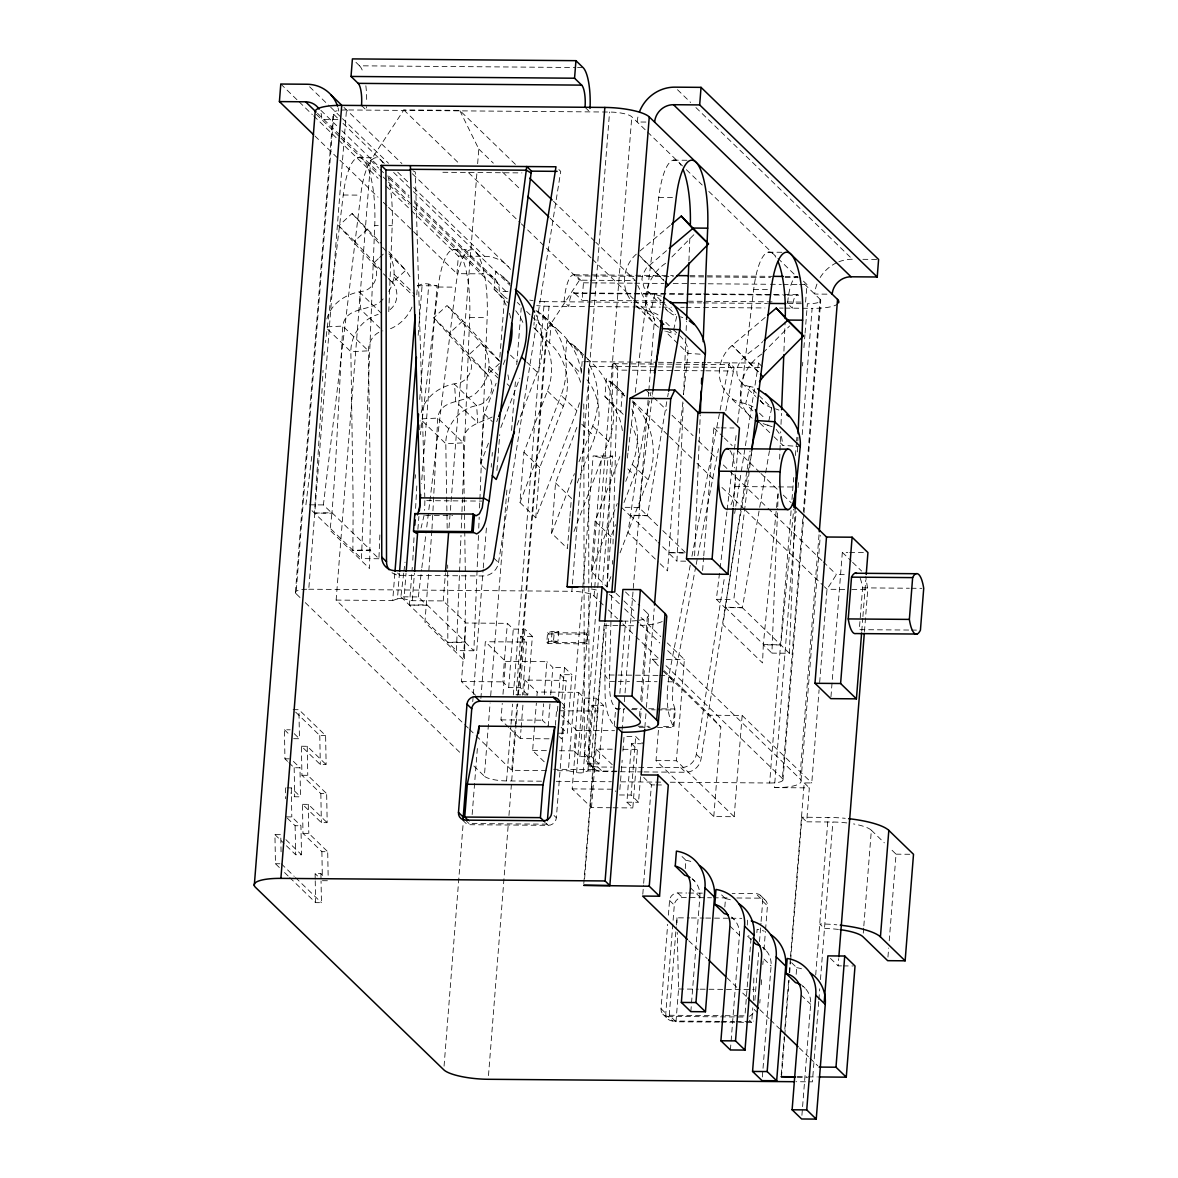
<?xml version="1.0" encoding="UTF-8"?>
<svg xmlns="http://www.w3.org/2000/svg" width="1178" height="1178" viewBox="0 0 1178 1178"><rect width="100%" height="100%" fill="white"/><g stroke="black" fill="none" stroke-linecap="round" stroke-linejoin="round"><path stroke-width="0.75" stroke-dasharray="5 3.75" d="M379.876 534.959L378.918 558.755L370.378 550.45L352.885 550.303L353.15 502.402L350.853 351.692C350.676 335.082 362.132 319.091 378.153 314.423M478.474 535.46L473.865 650.757L465.325 642.466L447.831 642.319L447.684 564.998M424.89 500.635L424.625 510.398M606.14 623.692L604.77 674.95C605.713 692.119 602.385 713.927 615.667 727.091M607.112 587.071L613.061 363.707A10.072 8.982 42.5 0 0 612.943 361.926L617.684 366.52M611.647 595.288L609.35 681.34C609.88 690.779 609.07 702.883 617.051 709.524L624.325 709.583M612.472 564.159L612.56 560.492M613.002 544.015L617.64 370.098A36.547 9.1 85.9 0 0 617.728 366.579M378.918 558.755L361.455 558.608L374.737 225.528A60.785 16.551 -89.5 0 0 362.986 159.516A60.785 16.551 -89.5 0 0 343.24 195.003L325.452 342.607M388.769 311.684L392.2 225.675A60.785 16.551 -89.5 0 0 387.709 174.992M473.865 650.757L456.416 650.624L461.01 535.327M461.29 528.009L461.879 513.372M461.953 511.532L469.683 317.545A60.785 16.551 -89.5 0 0 457.933 251.532A60.785 16.551 -89.5 0 0 438.187 287.02L420.413 434.623M478.754 528.142L479.196 517.171M479.564 508.012L487.147 317.677A60.785 16.551 -89.5 0 0 475.397 251.68A60.785 16.551 -89.5 0 0 455.65 287.152L426.451 529.511M685.684 561.17L676.952 561.111L683.225 403.715M685.846 337.836L683.593 394.571L687.952 353.371C689.115 342.386 679.117 335.377 672.226 328.618M686.141 330.517L686.509 321.358M688.909 260.971L689.94 235.35M694.622 555.751L700.247 414.833M702.147 367.256L702.368 361.764M795.121 508.675L789.363 653.26L771.899 653.127L777.657 508.543M777.73 506.717L778.246 493.906M779.63 459.125L780.72 431.678M781.014 424.36L781.456 413.375M783.93 351.162L785.108 321.874M797.388 451.954L797.742 442.795M797.815 440.97L797.962 437.303M322.139 388.49L314.497 513.093L331.946 513.21L335.347 467.769L342.798 326.07C345.493 304.793 373.235 312.788 383.675 298.225M322.507 381.245L323.067 370.378M416.806 485.94L415.451 511.296M419.677 429.793L420.148 420.737M412.801 560.198L414.067 536.653M431.87 530.718L424.934 622.234L464.5 660.578L465.604 594.006L464.736 531.028M431.973 528.907L432.856 512.548M432.944 510.737L437.745 418.087C440.439 396.809 468.181 404.805 478.621 390.242C490.784 378.035 493.081 356.581 481.228 343.372L447.036 305.5L433.71 317.824L467.902 355.682L487.442 374.604C497.042 384.779 490.298 403.391 476.619 405.6C458.934 408.781 445.549 425.876 445.799 443.708L447.184 528.245M403.73 573.112L400.873 596.804L418.337 596.937L426.892 605.227L409.443 605.109L412.256 567.384M295.428 592.269L333.153 113M299.992 597.511L296.046 593.683L333.757 114.413A18.156 4.388 4.5 0 1 337.114 110.761M296.046 593.683A18.156 4.388 4.5 0 1 308.754 589.221L346.479 109.952L609.571 112.043A18.156 4.388 4.5 0 1 631.791 116.784L646.207 130.743M468.211 728.078L336.128 600.088L370.731 160.385L403.833 109.937L459.714 110.379L516.494 165.406M336.128 600.088L392.701 600.53L394.866 573.082M416.762 294.853L417.483 285.709L422.21 284.045A4.845 1.178 4.5 0 1 428.792 284.104L437.053 285.856L421.503 483.54M392.701 600.53L397.428 598.88L399.445 573.244M418.175 335.303L422.21 284.045M532.368 636.4L520.72 636.297L516.111 694.829L527.759 694.917L532.368 636.4L524.932 629.185L513.284 629.096L507.35 623.339L466.017 623.015L443.237 600.927L412.271 600.692L404.01 598.925L406.027 573.303M419.721 399.416L428.792 284.104M412.271 600.692L414.435 573.23M417.895 529.305L418.897 516.494M507.968 291.629L499.236 291.57A18.156 16.904 -45.9 0 0 483.157 273.87L456.961 273.664L458.345 256.112L410.989 210.229M443.237 600.927L445.402 573.495M448.995 527.759L476.928 172.842M477.65 163.698L478.798 149.061L459.714 110.379M475.573 695.256L461.423 681.532L466.017 623.015M485.675 469.256L480.403 464.147L484.349 413.905L496.115 383.262M506.245 305.352A61.639 57.413 -45.9 0 0 494.156 289.287L495.57 271.308A76.835 71.549 -45.9 0 1 509.912 283.692M444.062 1066.149L463.234 822.509M472.746 701.617L473.188 696.11M473.335 694.284L483.127 569.725M483.274 567.884L486.588 525.756M491.211 467.136L491.491 463.469M492.065 456.151L492.36 452.485M498.854 370.054L499.133 366.387M499.855 357.228L504.611 296.782L414.406 209.36M496.925 470.508L499.752 434.623M480.874 698.421L485.336 641.73L526.654 642.054L522.487 695.094M472.157 814.543L477.561 745.968M541.527 781.205L506.569 780.926A18.156 4.388 4.5 0 1 484.364 776.184L490.122 703.016M490.696 695.697L506.967 488.988M511.561 430.456L515.596 379.228M516.744 364.606L521.206 307.9M527.759 694.917L520.323 687.702L508.675 687.613L502.741 681.856L507.35 623.339M508.705 727.356L500.974 719.876L502.27 703.413M502.991 694.269L505.583 661.359L485.336 641.73M579.473 402.743A76.835 71.549 -45.9 0 1 576.896 410.695L535.784 517.819L519.969 502.491L523.915 452.249L547.431 390.963A61.639 57.413 -45.9 0 0 533.722 327.631L534.149 322.242M534.297 320.431L534.856 313.245M508.675 687.613L513.284 629.096M506.569 780.926L510.884 726.046M511.031 724.22L512.607 704.091M513.328 694.946L544.28 301.656L631.864 302.348M546.459 770.589L511.782 770.309L516.98 704.356M517.702 695.197L546.401 330.606L579.488 280.158L588.499 280.231M488.487 1075.617L508.381 822.833M508.955 815.5L516.023 725.736M516.17 723.91L517.746 703.767M518.467 694.608L549.036 306.251L587.145 306.56M520.323 687.702L524.932 629.185M535.784 517.819L539.745 467.578L563.261 406.292A61.639 57.413 -45.9 0 0 549.552 342.96L550.965 324.995L535.136 309.652A76.835 71.549 -45.9 0 1 561.067 395.366L576.896 410.695M549.036 738.812L520.293 738.591L521 729.447M521.147 727.606L523.017 703.84M523.739 694.696L524.887 680.074L566.22 680.398L561.611 738.915L559.241 736.618M544.207 761.768L532.633 750.548L536.373 703.001M536.947 695.683L537.242 692.031L524.887 680.074M569.843 517.996L567.443 548.492L551.613 533.163L555.56 482.921L577.117 426.745M580.607 382.246A61.639 57.413 -45.9 0 0 565.366 358.303L566.795 340.324A76.835 71.549 -45.9 0 1 583.139 355.152M554.205 632.719L586.57 632.969L587.866 634.235L587.1 643.88L548.109 643.571L546.813 642.319L547.564 632.66L552.084 631.452L558.725 631.511L557.96 641.171L553.439 642.378L554.205 632.719L558.725 631.511M548.109 643.571L548.86 633.926L547.564 632.66M549.964 704.002L548.241 725.957L542.307 720.2L543.603 703.752M544.324 694.608L546.916 661.683L505.583 661.359M546.813 642.319L551.319 641.112L552.084 631.452M550.686 694.873L552.85 667.44L546.916 661.683M631.541 300.758L582.079 300.361L583.463 282.808L576.336 275.902A36.297 9.88 -89.5 0 0 564.071 301.818L568.827 306.413A18.156 4.948 -89.5 0 1 574.952 293.455L785.652 295.133M569.975 516.2L571.389 498.25L555.56 482.921M581.623 368.243L581.196 373.632L565.366 358.303M581.77 366.446L582.609 355.668L566.795 340.324M555.383 725.368L556.546 710.746L597.864 711.07L591.93 705.313L587.336 763.83L593.27 769.587L553.734 769.278M557.4 711.217L557.989 703.899M558.563 696.581L560.286 674.641L571.919 674.729L567.325 733.261L555.677 733.158M562.039 698.613L564.483 667.528L552.85 667.44M603.21 604.903L594.065 596.039A18.156 4.388 4.5 0 0 571.86 591.297L572.287 585.819M572.434 583.994L609.571 112.043M462.645 820.153L465.015 822.45A7.863 7.318 -45.9 0 0 470.199 824.718L548.197 825.336A7.863 7.318 -45.9 0 0 556.355 817.782L564.88 709.524A7.863 7.318 -45.9 0 0 563.084 704.135L560.713 701.838M617.066 771.148L587.925 770.913L583.198 772.577A4.845 1.178 4.5 0 1 576.616 772.532L568.356 770.765L582.624 589.56M582.771 587.719L593.138 455.93L612.707 456.092L602.621 584.214M578.56 692.355L584.494 698.112L596.142 698.201L603.578 705.401L598.969 763.933L591.533 756.718L579.885 756.629L573.951 750.872L578.56 692.355L537.242 692.031M611.264 807.755L591.503 807.593L572.184 788.892L576.793 730.375L561.611 715.65M610.911 576.631L606.994 586.835L591.179 571.492L595.126 521.265L618.641 459.98A61.639 57.413 -45.9 0 0 619.834 456.608M622.352 430.647A61.639 57.413 -45.9 0 0 604.932 396.633L606.346 378.668A76.835 71.549 -45.9 0 1 624.605 396.029M587.1 643.88L585.805 642.628L586.57 632.969M576.616 772.532L591.017 589.486M591.165 587.66L601.398 457.697L593.138 455.93M579.885 756.629L584.494 698.112M594.065 596.039L631.791 116.784M583.198 772.577L597.614 589.545M597.747 587.704L607.981 457.756L612.707 456.092M587.925 770.913L599.602 622.661M591.533 756.718L596.142 698.201M583.802 883.515L604.108 625.518L601.737 623.221M606.994 586.835L610.955 536.594L615.52 524.681M623.177 414.317A61.639 57.413 -45.9 0 0 620.762 411.976L622.175 393.997L606.346 378.668M584.627 878.435L604.741 622.985M591.503 807.593L596.097 749.075L612.28 749.208M614.268 726.046L615.652 708.479L624.841 708.552M619.878 693.327L625.562 621.13A31.453 7.613 4.5 0 0 636.518 620.615M622.058 730.434L623.766 708.758M624.355 701.646L648.695 392.465M648.842 390.64L654.453 319.297L637.754 285.444M619.878 789.481L621.174 773.018M621.321 771.192L622.19 760.222M622.912 751.078L624.06 736.441L635.708 736.544L643.144 743.745M631.496 743.657L637.431 749.399L632.822 807.931L626.887 802.174L631.496 743.657L641.48 743.73M640.552 776.67L638.535 802.262L631.099 795.062L635.708 736.544M639.492 716.283L640.066 709.068M640.773 700.041L647.591 613.399L641.097 607.097M640.567 718.05L641.274 709.023M641.848 701.808L648.666 615.166M644.852 727.43L646.295 709.171M646.442 707.345L654.202 608.702M642.805 894.249L643.512 885.134M643.659 883.323L651.405 784.887L643.689 777.421M664.171 670.694L710.113 715.223L742.14 715.473L734.174 816.722L713.794 816.56L656.028 760.576L658.62 727.695M657.501 727.415L673.875 727.548L675.259 709.995L672.52 701.013L672.785 686.848L695.845 566.176M734.174 816.722L676.408 760.738L684.374 659.503L667.293 642.952M719.92 1021.4L672.756 1021.017L668.014 1016.423A7.863 7.318 -45.9 0 1 661.035 1008.751L667.676 924.347M668.397 915.173L669.56 900.493A7.863 7.318 -45.9 0 1 677.733 892.939L686.789 893.012M672.756 1021.017A7.863 7.318 -45.9 0 1 665.791 1013.345L674.302 905.087A7.863 7.318 -45.9 0 1 682.474 897.548L711.497 897.769M702.603 570.461L703.605 557.65M703.752 555.825L713.824 427.82L719.316 427.864M719.228 1022.121L675.995 1021.768L669.266 1015.259L676.216 926.85M676.363 925.039L676.938 917.824L689.542 917.927M685.272 868.613L685.92 860.308L681.178 855.714M675.995 1021.768L678.572 989.005L677.262 932.431M690.838 1011.637L699.865 896.944A22.927 21.351 -45.9 0 0 692.369 879.068M733.246 506.658L737.708 449.967M713.794 816.56L720.848 727.017L710.113 715.223M724.823 906.957L725.486 898.652L720.73 894.058M730.404 1049.966L730.978 1042.692M731.126 1040.866L739.431 935.273A22.927 21.351 -45.9 0 0 731.936 917.412M747.25 925.113L747.632 920.121L750.018 922.433M751.034 938.277L744.938 1015.863L739.534 1015.819M805.59 302.128L806.974 284.575L799.847 277.669M756.865 932.652L757.13 929.324A38.108 35.487 -45.9 0 1 764.227 931.209M670.311 782.221L769.661 783.002L791.115 510.442M791.984 499.472L793.707 477.517M795.43 455.562L796.446 442.766M796.593 440.94L796.873 437.274M802.498 365.931L802.778 362.279M803.926 347.643L804.942 334.832M805.089 333.006L807.386 303.733A18.156 4.388 4.5 0 0 820.094 299.271L803.396 511.473M746.248 1022.327L751.667 1022.371L752.801 1007.808M753.375 1000.534L753.905 975.001M754.892 1000.313L758.647 952.604M759.515 941.59L760.959 923.243M761.106 921.417L762.696 901.229A7.863 7.318 -45.9 0 0 755.731 893.557L732.142 893.38M846.805 822.921A31.453 7.613 4.5 0 0 832.861 822.023L806.665 821.817L809.345 787.876L774.417 787.611L796.151 511.385M798.021 487.604L798.463 482.126M802.203 434.564L812.128 308.341A36.297 8.776 4.5 0 0 836.954 304.484M759.781 1003.082L760.075 999.415M761.224 984.734L761.665 979.227M762.814 964.546L763.108 960.88M763.977 949.866L765.42 931.518M765.567 929.678L767.438 905.823A7.863 7.318 -45.9 0 0 760.473 898.166L755.731 893.557M769.661 783.002A18.156 4.388 4.5 0 0 782.383 778.54L802.822 518.791M782.987 779.954L803.867 514.712M804.014 512.886L820.713 300.684M762.343 1077.001L771.089 965.945A22.927 21.351 -45.9 0 0 762.431 947.23M774.417 787.611A36.297 8.776 4.5 0 0 799.847 778.673L819.137 533.56M801.025 780.469L820.315 535.342M781.22 1074.837L784.239 1036.522M784.813 1029.219L788.686 979.949M789.26 972.66L790.409 958.053M790.556 956.241L804.191 782.899L811.76 782.958L819.093 689.763M781.47 1077.045L784.636 1036.787M784.784 1034.961L789.098 980.067M789.687 972.748L790.541 961.763M790.688 959.937L801.923 817.223L828.119 817.429A49.609 12.001 4.5 0 1 845.215 818.312M796.166 974.309L796.696 967.668L790.762 961.911M819.667 682.46L827 589.265L836.409 574.584L847.321 574.673M830.961 696.816L842.329 552.349L847.821 552.394M801.909 1115.345L810.641 1004.289A22.927 21.351 -45.9 0 0 801.997 985.559M815.706 975.031L828.119 817.429M818.739 1001.536L812.408 1081.846L795.93 1081.713M818.872 999.71L819.741 988.769M820.462 979.64L832.861 822.023M860.176 578.236A30.245 8.231 -89.5 0 1 862.605 587.866L859.307 629.656L909.652 630.053M861.751 631.187L862.752 618.376M862.9 616.55L865.786 579.974M841.519 965.886L838.147 965.857L838.721 958.553M864.446 631.599L867.759 589.589L865.756 576.454M863.268 933.138L863.68 927.719M863.827 925.923L871.352 830.24A31.453 7.613 4.5 0 0 853.535 823.923M887.947 957.066L888.654 948.04M889.228 940.81L896.046 854.168L889.552 847.865M751.917 450.688L732.024 562.171L722.968 624.59L762.519 662.934L763.329 644.837L780.793 644.955L793.707 509.249M388.74 291.422C395.41 280.982 395.97 266.964 389.8 256.156M682.887 401.904L672.373 504.375L667.573 570.918L659.665 563.261M777.833 493.921L763.329 644.837L771.899 653.127M305.927 504.788L312.067 453.766M323.921 355.358L324.362 351.721M378.815 332.329C372.13 335.892 368.375 343.416 368.361 350.838L370.658 501.99L369.553 568.562L329.987 530.218L331.946 513.21L323.39 504.92L360.704 195.136A60.785 16.551 -89.5 0 1 382.909 162.844M403.951 571.286L405.041 562.186M415.142 478.356L415.584 474.719M418.337 596.937L421.621 569.607M421.842 567.781L426.23 531.337M627.329 458.08L627.992 452.617M628.213 450.791L634.353 399.769M635.236 392.48L658.723 197.506A60.785 16.551 -89.5 0 1 680.928 165.214M657.677 525.653L638.874 507.423L652.921 390.801M769.47 450.688L742.39 607.745L724.912 607.598L716.357 599.308L719.876 570.152M720.097 568.326L726.9 511.826M727.12 510.015L736.338 433.475M737.649 422.534L753.67 289.508A60.785 16.551 -89.5 0 1 775.875 257.216M789.363 653.26L733.82 599.44L751.814 450.011M424.154 515.081L421.061 527.95M638.874 507.423L621.41 507.291L629.965 515.581L647.444 515.728L667.013 400.284M391.994 572.714A15.123 14.092 -45.9 0 0 399.96 575.306L482.951 575.968A15.123 14.092 -45.9 0 0 498.515 562.628L560.728 171.384L558.357 169.072M621.233 767.187L680.766 767.658A15.123 14.092 -45.9 0 0 696.331 754.318L724.558 576.808M734.645 513.417L735.499 507.983M735.794 506.172L758.544 363.074L707.522 362.677M644.013 771.929L685.508 772.267A15.123 14.092 -45.9 0 0 701.072 758.926L746.881 470.92M747.161 469.109L750.047 450.997M649.314 401.138L637.077 470.155L628.021 532.589L658.34 561.98M650.256 395.837L650.904 392.303M667.661 396.662L668.324 393.04M690.22 565.219L668.971 675.465C666.704 692.576 665.29 711.939 673.875 727.548M691.957 556.193L728.887 364.62A10.072 6.067 -64.7 0 1 729.329 362.839L734.1 367.448A36.547 10.735 -84.9 0 1 733.438 370.952M696.198 564.38L718.492 448.715M725.81 410.769L733.467 371.011L728.887 364.62L655.336 364.046M673.654 329.796L676.82 315.925L672.299 314.438L665.835 309.358M772.12 426.716L767.806 425.287L771.767 407.941L749.65 386.517C742.243 385.574 736.603 378.698 736.854 371.291C737.826 356.684 754.273 351.044 762.814 341.576M326.836 318.958C331.401 302.304 347.966 292.748 364.282 291.04C375.031 287.461 380.936 272.589 372.955 263.666L338.763 225.808L352.089 213.483L381.363 243.537M421.223 412.536C425.42 395.145 442.295 384.72 459.229 383.056C469.978 379.478 475.883 364.606 467.902 355.682L481.228 343.372L500.768 362.294L462.866 320.843L447.036 305.5M503.3 364.532L505.259 359.437M480.403 464.147L488.885 442.044M496.718 421.636L498.014 418.234M500.827 427.54L519.778 378.167M517.098 425.067L537.33 372.366A76.835 71.549 -45.9 0 0 536.034 314.997M519.969 502.491L561.067 395.366M551.613 533.163L574.452 473.644M579.016 461.747L592.711 426.038A76.835 71.549 -45.9 0 0 587.675 361.646M577.264 482.936L594.905 436.964A61.639 57.413 -45.9 0 0 586.953 379.758M573.966 531.484L608.54 441.367A76.835 71.549 -45.9 0 0 587.778 359.334M591.179 571.492L617.272 503.492M625.754 481.375L632.277 464.382A76.835 71.549 -45.9 0 0 630.996 407.014M624.016 502.55L634.471 475.308A61.639 57.413 -45.9 0 0 631.261 425.052M620.055 552.821L648.106 479.711A76.835 71.549 -45.9 0 0 629.788 399.681M411.991 307.119C407.765 317.191 399.416 325.378 389.182 329.251M390.08 309.608C399.99 301.715 398.665 285.93 388.828 278.582M665.57 263.327C644.16 277.522 635.781 313.274 660.534 328.485M671.887 256.951L694.593 233.98M761.783 354.077C739.843 368.272 729.992 404.731 755.481 420.502M763.05 352.796L789.555 325.997M636.297 254.183C623.604 265.227 620.291 285.856 630.407 299.683M338.763 225.808L354.593 241.137L367.919 228.827M378.285 258.748L372.955 263.666L378.167 268.717M379.625 257.511L384.956 252.578M433.71 317.824L449.54 333.153L462.866 320.843M499.428 363.531L487.442 374.604L449.54 333.153M639.963 251.002L670.282 225.396M666.483 250.723L646.398 267.995L642.658 274.739L641.907 279.274L644.116 287.697L660.784 304.469M765.229 317.412L732.156 345.36C723.778 352.458 718.889 363.398 719.316 374.383C720.008 393.776 739.342 404.054 750.784 416.953M492.139 417.041C480.506 422.873 462.1 425.523 463.322 442.854L464.721 529.231M327.042 326.836L342.798 326.07L368.361 350.838L350.853 351.692L325.29 326.91M421.989 418.838L437.745 418.087L463.322 442.854L445.799 443.708L421.518 420.163M314.497 513.093L331.99 512.739L370.393 549.949L352.885 550.303M409.443 605.109L426.951 604.756L465.339 641.966L447.831 642.319M684.285 552.924L668.382 552.821L676.952 561.111M355.977 62.346L359.54 65.806L575.718 67.514M577.559 67.529L583.051 67.573M645.897 122.056L637.165 121.997A36.297 33.809 -45.9 0 1 638.373 115.15M357.773 157.661L375.237 157.793M673.256 160.149L688.968 160.282M442.869 172.282L521.942 172.901M343.24 195.003L360.704 195.136M658.723 197.506L676.187 197.639M374.737 225.528L378.226 225.558M388.711 225.646L392.2 225.675M452.72 249.677L470.184 249.81M768.203 252.166L783.915 252.298M458.345 256.112L484.541 256.318A36.297 33.809 -45.9 0 1 510.516 269.364M838.839 261.796A36.297 33.809 -45.9 0 1 852.416 259.234L855.905 259.248M862.885 259.307L876.859 259.425M574.437 274.783L673.36 275.564M689.852 275.696L772.297 276.344M785.122 276.447L797.948 276.55M576.336 275.902L673.433 276.668M689.925 276.801L770.545 277.448M785.196 277.552L798.021 277.655M590.296 280.246L635.369 280.6L595.744 242.212M583.463 282.808L632.925 283.191M634.751 283.206L664.068 283.442M673.227 283.515L768.498 284.266M770.338 284.281L781.323 284.369M783.164 284.384L797.815 284.502M799.641 284.516L806.974 284.575M417.483 285.709L437.053 285.856M438.187 287.02L455.65 287.152M753.67 289.508L771.134 289.655M826.941 294.161L814.72 294.058A36.297 33.809 -45.9 0 1 818.43 280.644M573.421 292.895L701.661 293.911M703.502 293.926L782.28 294.544M784.106 294.559L796.932 294.662M787.478 295.148L798.478 295.222A18.156 4.948 -89.5 0 0 792.338 308.18L787.596 303.585A36.297 9.88 -89.5 0 1 796.004 276.83M633.381 300.773L660.858 300.979M688.335 301.2L772.621 301.863M787.272 301.98L801.923 302.098M633.69 302.363L668.515 302.643M688.659 302.805L701.484 302.908M703.325 302.923L767.438 303.423M787.596 303.585L803.794 303.718M588.971 306.574L631.114 306.913M632.954 306.928L660.431 307.134M662.257 307.149L671.416 307.222M680.589 307.296L684.241 307.325M686.082 307.34L764.861 307.959M779.512 308.076L783.179 308.106M785.019 308.121L812.128 308.341M469.683 317.545L487.147 317.677M583.728 361.69L656.588 362.264M658.399 362.279L674.773 362.412M676.599 362.426L705.696 362.662M653.51 364.031L613.061 363.707L617.64 370.098L630.51 370.201M630.407 366.623L588.485 366.299L589.074 758.043A15.123 14.092 -45.9 0 0 602.518 771.605L642.216 771.914M632.233 366.638L655.881 366.829M657.692 366.844L674.066 366.976M675.892 366.991L763.3 367.683M632.35 370.201L656.249 370.393M658.09 370.407L672.8 370.525M674.626 370.54L704.046 370.776M705.887 370.79L733.467 371.011M721.142 427.879L733.953 427.982M734.836 486.543L795.96 487.029M426.731 500.65L481.758 501.077M309.416 504.817L323.39 504.92M425.567 515.375L452.661 515.581M849.647 552.408L864.284 552.526M862.605 587.866L909.342 588.234M911.139 588.249L921.918 588.337M844.729 589.398L827 589.265L824.379 586.718M851.812 589.456L867.759 589.589M308.754 589.221L571.86 591.297M716.357 599.308L733.82 599.44M622.058 621.101L625.562 621.13M604.108 625.518L618.082 625.636M619.819 625.651L630.304 625.724A49.609 12.001 4.5 0 0 635.222 625.695M911.448 630.068L916.837 630.112M548.86 633.926L587.866 634.235M551.319 641.112L557.96 641.171M553.439 642.378L585.805 642.628M658.311 665.806L652.362 659.253L659.341 659.297L635.84 636.532M666.336 659.356L684.374 659.503M657.957 675.377L604.77 674.95L609.35 681.34L629.523 681.488M659.798 675.392L668.971 675.465L673.551 681.841L664.377 681.767M636.856 681.547L657.044 681.709M461.423 681.532L502.741 681.856M591.93 705.313L603.578 705.401M632.203 708.611L641.392 708.685M648.754 708.744L659.783 708.832M661.624 708.847L674.493 708.95L673.109 726.502L660.24 726.399M631.599 709.642L640.699 709.716M651.611 709.804L655.248 709.833M657.059 709.848L675.259 709.995M293.116 709.657L298.932 709.701L325.614 735.558L326.129 764.596L320.313 764.551L301.421 746.234L301.936 775.271L320.843 793.589L326.659 793.633L327.175 822.671L321.358 822.627L302.466 804.309L302.982 833.347L321.888 851.665L327.705 851.709L328.132 875.298M500.974 719.876L542.307 720.2M638.181 726.237L649.211 726.311M639.315 727.268L650.227 727.356M576.793 730.375L614.533 730.669M287.579 761.356L284.943 758.809L284.428 729.771L290.244 729.815M295.649 712.116L319.783 735.514L325.614 735.558M293.631 738.694L299.448 738.739L298.932 709.701M301.421 746.234L307.237 746.292L326.129 764.596M623.059 749.296L637.431 749.399M532.633 750.548L547.004 750.666M559.579 750.754L573.951 750.872M656.028 760.576L676.408 760.738M284.943 758.809L289.317 758.838M587.336 763.83L598.969 763.933M584.067 586.07L584.332 753.434A15.123 14.092 -45.9 0 0 597.776 767.011L612.207 767.114M288.89 762.637L294.161 767.732L299.978 767.776L300.493 796.814L294.677 796.77L290.73 792.941M557.415 770.677L568.356 770.765M301.936 775.271L307.767 775.33L326.659 793.633M556.237 781.308L611.441 781.75M620.644 781.824L661.108 782.148M651.405 784.887L654.777 784.916M656.47 784.931L664.907 785.004M572.184 788.892L613.517 789.216L615.888 791.513M286.917 787.861L291.29 787.891L300.493 796.814M619.451 794.959L631.099 795.062M626.887 802.174L638.535 802.262M302.466 804.309L308.283 804.353L327.175 822.671M613.061 807.769L632.822 807.931M285.989 816.884L291.805 816.928L300.935 825.763L301.509 854.786L295.693 854.742L285.312 844.685M547.122 824.158L471.45 823.555L469.212 821.39M287.299 818.15L295.104 825.719L300.935 825.763M302.982 833.347L308.813 833.391L327.705 851.709M279.348 867.509L275.461 863.739L274.93 834.628L280.762 834.672L281.086 852.872M896.046 854.168L910.02 854.271M275.461 863.739L279.819 863.769M315.203 879.068L315.1 873.62L320.917 873.664L323.361 876.034M322.404 880.702L328.22 880.746M688.615 893.027L703.119 893.145M713.308 897.783L729.638 897.916M736.898 897.975L760.473 898.166M289.714 877.551L315.616 902.657L321.447 902.701L321.049 880.923M691.339 917.942L703.958 918.045M705.755 918.06L729.182 918.236M730.978 918.251L741.787 918.339M843.198 965.901L853.328 965.975M678.572 989.005L698.392 989.167M700.188 989.181L754.244 989.608M669.266 1015.259L723.321 1015.686M725.118 1015.701L737.722 1015.804M668.014 1016.423L744.187 1017.026M721.731 1021.4L734.424 1021.503M736.235 1021.517L750.754 1021.635A7.863 7.318 -45.9 0 0 753.699 1021.076M721.024 1022.136L744.452 1022.313M797.373 1076.795L806.429 1076.854M808.241 1076.869L817.296 1076.942M797.182 1077.163L807.666 1077.252M647.444 515.728L630.024 515.095L656.897 541.144M742.39 607.745L724.971 607.112L763.359 644.322L780.793 644.955M700.115 354.166L687.952 353.371L664.952 331.077M773.961 436.714L782.914 445.387L798.522 446.403M753.051 387.15L749.65 386.517L745.689 403.848L753.493 411.416M666.439 331.445L675.73 334.213M767.806 425.287L758.426 421.989M661.388 296.164L650.492 293.307L646.884 290.981M771.767 407.941L763.315 403.833L756.998 397.708M680.472 316.808L682.813 317.648M775.418 408.825L778.938 410.077M412.86 170.677L415.289 172.062L424.787 496.954M658.06 314.894C651.198 310.359 641.774 311.434 635.722 305.19M753.007 406.911C745.674 402.302 735.808 403.185 729.535 396.368M677.483 89.705L690.632 102.457M695.904 107.551L852.416 259.234M647.488 131.995L685.066 168.41M686.376 169.691L702.206 185.02M708.803 191.41L797.948 277.802M804.397 284.06L820.094 299.271M585.039 107.286L589.78 111.881M758.544 363.074L762.107 366.535M638.505 254.595L663.553 279.775M664.201 280.997L640.611 257.084M757.852 371.747L732.156 345.36L758.514 371.792M661.211 300.802L654.703 294.5L650.742 311.831L658.546 319.4M662.507 302.054L675.524 314.659M741.831 382.997L755.731 396.471M553.483 201.247L594.419 240.93M665.791 322.374L670.945 327.381M759.442 413.154L764.596 418.146M667.661 328.22L672.859 333.271M478.798 149.061L493.332 163.138M502.564 172.106L521.059 190.026M550.111 218.18L591.061 257.864M592.387 259.145L633.322 298.814M634.647 300.096L654.453 319.297M759.898 423.093L772.68 435.477M635.84 305.558L655.837 324.937M403.833 109.937L459.302 163.683M468.549 172.651L520.058 222.568M521.368 223.849L579.488 280.158M574.952 293.455L582.079 300.361M713.824 427.82L722.997 436.699M724.308 437.98L732.171 445.593M737.413 450.673L759.677 472.26M760.988 473.527L778.025 490.033M783.267 495.113L791.13 502.726M842.329 552.349L851.341 561.081M852.636 562.333L861.648 571.065M361.513 105.519L366.27 110.114A36.297 9.88 -89.5 0 0 366.491 106.624M645.721 389.785L652.288 396.161M653.613 397.428L666.763 410.18M672.02 415.274L693.062 435.669M698.318 440.763L716.725 458.61M723.307 464.971L728.564 470.081M729.889 471.347L766.701 507.041M768.027 508.307L821.935 560.566M823.26 561.832L836.409 574.584M344.02 107.478L401.889 163.551M412.403 173.755L508.425 266.802M309.608 86.789L329.339 105.917M330.65 107.183L341.178 117.388M342.489 118.654L388.519 163.271M397.737 172.194L408.251 182.384M413.507 187.493L484.541 256.318M632.615 400.873L668.073 435.242M669.399 436.508L691.722 458.154M696.978 463.249L715.37 481.066M721.937 487.427L744.26 509.073M745.571 510.339L823.069 585.437M503.183 276.992L509.779 283.383M542.749 315.336L558.578 330.679M574.393 346.008L583.625 354.961M584.951 356.242L590.222 361.351M613.959 384.352L625.827 395.852M333.757 114.413L339.146 119.641L321.682 119.493A18.156 16.904 -45.9 0 0 320.033 110.688M343.019 123.381L384.396 163.492M393.629 172.444L412.094 190.335M413.419 191.616L510.089 285.37M320.858 110.334L336.643 125.634M341.9 130.729L378.727 166.422M389.255 176.612L408.972 195.725M414.244 200.834L493.155 277.301M370.731 160.385L378.668 168.056M379.979 169.337L383.94 173.181M389.226 178.305L409.046 197.492M414.317 202.616L508.086 293.499M517.333 302.452L519.984 305.014M526.581 311.419L530.542 315.248M531.867 316.529L546.401 330.606M317.442 113.279L339.794 134.94M341.105 136.221L377.932 171.9M383.203 177.009L387.135 180.823M388.46 182.104L412.138 205.046M413.449 206.312L483.157 273.87M316.293 114.281L339.75 137.001M341.046 138.253L381.451 177.422M389.358 185.079L409.134 204.25M494.156 289.287L508.675 303.35M533.722 327.631L549.552 342.96M604.932 396.633L620.762 411.976M280.791 84.036L297.887 100.616M299.197 101.882L312.347 114.634M313.672 115.9L337.335 138.842M338.66 140.123L378.109 178.364M386.001 186.006L409.679 208.948M314.909 136.015L338.587 158.956M339.912 160.223L378.05 197.182M383.306 202.292L387.253 206.106M388.563 207.387L412.241 230.328M413.552 231.61L456.961 273.664M526.787 362.132L537.33 372.366M592.711 426.038L608.54 441.367M632.277 464.382L648.106 479.711M510.516 355.182L517.098 361.572M547.431 390.963L563.261 406.292M581.726 424.183L594.905 436.964M627.874 468.918L634.471 475.308M388.887 253.874L405.821 270.277L411.137 278.347M662.802 530.615L685.832 552.938L668.412 552.305L658.178 542.381M394.115 274.371L414.7 294.323M489.076 366.387L498.073 375.119M507.085 383.851L509.662 386.34M393.864 277.139L414.509 297.136M488.826 369.156L497.852 377.902M383.38 273.767L387.282 277.552M388.578 278.803L392.495 282.587L405.821 270.277L388.696 251.562M381.672 313.584L359.555 292.159L360.777 309.534L382.894 330.974M484.349 413.905L492.271 421.577M523.915 452.249L539.745 467.578M595.126 521.265L610.955 536.594M625.503 591.989L639.801 605.831M871.352 830.24L884.354 842.83M616.065 593.3L622.632 599.661M623.942 600.942L635.767 612.398M641.023 617.493L660.725 636.591M742.14 715.473L811.76 782.958M619.363 603.769L611.529 596.186A36.297 8.776 4.5 0 0 609.011 594.375M624.59 608.835L638.947 622.75M640.258 624.016L659.827 642.997M667.661 650.58L799.847 778.673M804.191 782.899L809.345 787.876M608.422 609.954L617.566 618.818M622.794 623.884L634.544 635.266M665.909 665.658L782.383 778.54M652.362 659.253L657.604 664.333M663.081 671.048L720.848 727.017M801.923 817.223L806.665 821.817M493.773 558.019L498.515 562.628M696.331 754.318L701.072 758.926M680.766 767.658L685.508 772.267M564.483 667.528L571.919 674.729M520.72 636.297L526.654 642.054M560.286 674.641L566.22 680.398M830.431 958.377L838.147 965.857M760.9 895.84L765.641 900.434M562.51 707.227L564.88 709.524M762.696 901.229L767.438 905.823M596.097 749.075L612.56 765.023M561.126 727.253L567.325 733.261M584.332 753.434L589.074 758.043M397.59 573.009L399.96 575.306M597.776 767.011L602.518 771.605M589.795 764.419L594.551 769.013M312.052 510.722L361.455 558.608M400.873 596.804L456.416 650.624M692.075 878.7L694.46 880.997M731.641 917.029L734.012 919.341M763.285 947.701L765.671 950.013M802.851 986.045L805.222 988.342M751.211 939.676L746.469 935.067A22.927 21.351 -45.9 0 1 749.193 935.98M690.382 887.741L699.865 896.944M729.933 926.07L739.431 935.273M763.962 959.054L771.089 965.945M801.158 995.086L810.641 1004.289M509.986 728.608L520.293 738.591M677.733 892.939L682.474 897.548M669.56 900.493L674.302 905.087M688.747 940.736L697.965 949.674M699.276 950.955L707.183 958.612M726.929 977.74L737.457 987.959M742.729 993.054L746.675 996.882M759.854 1009.649L769.072 1018.587M770.383 1019.853L779.6 1028.792M799.347 1047.934L808.564 1056.857M809.89 1058.139L817.782 1065.795M469.521 729.359L474.808 734.483M476.133 735.764L511.782 770.309M553.984 815.485L556.369 817.782M757.734 1012.933L754.17 1009.487A7.863 7.318 -45.9 0 1 748.943 1016.481M545.826 823.039L548.197 825.336M749.414 1020.207L751.667 1022.371M305.264 602.621L460.657 753.213M473.821 765.98L484.364 776.184M661.035 1008.751L665.791 1013.345M465.457 820.124L470.199 824.718M662.831 1014.155L667.587 1018.749M294.191 733.644L299.448 738.739M284.428 729.771L289.685 734.866M293.396 761.4L299.978 767.776M285.945 839.693L301.509 854.786M274.93 834.628L284.016 843.419M315.1 873.62L317.53 875.976M281.277 863.783L294.235 876.344M295.531 877.595L321.447 902.701M284.531 872.53L288.419 876.285M776.199 429.381L781.529 436.67L782.914 445.387M354.593 241.137L381.481 270.557M352.089 213.483L381.392 245.937M382.614 247.292L386.281 251.356M760.237 400.24L763.315 403.833M665.29 308.224L668.368 311.817M507.924 374.869L509.426 383.012M676.938 917.824L677.1 925.128M295.104 825.719L295.693 854.742M319.783 735.514L320.313 764.551M320.843 793.589L321.358 822.627M321.888 851.665L322.301 875.254M320.917 873.664L321.02 879.112M315.233 880.879L315.616 902.657M307.237 746.292L307.767 775.33M308.283 804.353L308.813 833.391M294.161 767.732L294.677 796.77M291.29 787.891L291.805 816.928M285.474 787.846L285.665 798.728M583.802 403.995L584.067 584.229M359.54 65.806A36.297 9.88 -89.5 0 1 362.957 71.991M365.857 85.744A36.297 9.88 -89.5 0 1 366.623 103.09M338.027 107.787A36.297 33.809 -45.9 0 1 338.763 111.1M838.427 929.427A31.453 7.613 4.5 0 0 824.482 928.529L819.726 923.935A49.609 12.001 4.5 0 1 836.836 924.818M647.591 613.399A31.453 7.613 4.5 0 1 637.872 620.438M662.227 621.528A49.609 12.001 4.5 0 1 639.934 625.533M591.415 588.971A36.297 8.776 4.5 0 1 598.998 590.649M730.036 450.57A30.245 8.231 -89.5 0 1 734.674 467.872M735.087 473.968A30.245 8.231 -89.5 0 1 730.507 505.745M796.696 967.668A38.108 35.487 -45.9 0 1 803.794 969.553M725.486 898.652A38.108 35.487 -45.9 0 1 732.583 900.537M685.92 860.308A38.108 35.487 -45.9 0 1 691.295 861.589M820.153 277.537A36.297 33.809 -45.9 0 1 837.219 262.473M544.28 301.656A18.156 4.388 4.5 0 1 538.655 301.391M533.119 300.699A18.156 4.388 4.5 0 1 529.732 300.037M549.036 306.251A36.297 8.776 4.5 0 1 536.712 305.632M507.144 298.579A36.297 8.776 4.5 0 1 504.611 296.782M622.175 393.997A76.835 71.549 -45.9 0 1 624.796 395.779M550.965 324.995A76.835 71.549 -45.9 0 1 581.608 374.957M509.397 313.23A61.639 57.413 -45.9 0 1 510.707 318.193M515.743 310.742A61.639 57.413 -45.9 0 1 524.107 325.349M397.428 598.88A4.845 1.178 4.5 0 1 404.01 598.925M607.981 457.756A4.845 1.178 4.5 0 1 601.398 457.697M341.311 110.143A18.156 4.388 4.5 0 1 346.479 109.952M476.619 405.6L454.502 384.175L455.724 401.551L477.841 422.99L476.619 405.6"/><path stroke-width="1.5" d="M410.415 165.671A36.547 9.321 85.8 0 0 410.474 169.323L420.031 497.867L419.662 507.247L417.468 514.845M699.128 413.64L705.313 354.49C707.433 328.412 681.709 311.493 663.877 297.371M793.898 507.453L800.26 446.506C802.115 420.148 776.361 402.405 757.572 388.784M686.583 319.532L688.836 262.797M700.321 413.007L701.19 391.052M701.484 383.719L701.705 378.241M703.163 341.635L707.683 228.164A60.785 16.551 -89.5 0 0 695.933 162.152A60.785 16.551 -89.5 0 0 676.187 197.639L652.921 390.801M781.603 409.723L783.782 354.814M795.121 508.675L796.357 477.576M798.11 433.651L802.63 320.18A60.785 16.551 -89.5 0 0 790.88 254.168A60.785 16.551 -89.5 0 0 771.134 289.655L751.814 450.011M654.408 372.837L662.389 328.603L662.007 320.843M752.227 448.921C752.212 436.081 761.783 421.974 755.392 409.546M313.598 134.734L279.407 101.588L280.791 84.036L306.987 84.242A36.297 33.809 -45.9 0 1 337.541 106.182M254.286 885.517L315.115 112.499A36.297 8.776 4.5 0 1 341.723 105.357L604.829 107.434A36.297 8.776 4.5 0 1 649.255 116.916L837.558 299.418A36.297 8.776 4.5 0 1 838.545 302.908M794.09 1081.698L488.193 1079.284A36.297 8.776 4.5 0 1 443.782 1069.801L255.464 887.314A36.297 8.776 4.5 0 1 280.894 878.376L341.723 105.357M361.513 105.519A18.156 4.948 -89.5 0 0 358.156 83.358L351.029 76.452L352.413 58.9L575.939 60.667L583.051 67.573A36.297 9.88 -89.5 0 1 590.016 108.391M395.013 571.242L415.171 314.997M399.592 571.418L416.452 357.258M406.174 571.477L418.573 414.052M416.511 533.443L413.493 531.16L414.862 513.593L473.07 514.064L476.133 515.773L479.387 513.844L482.258 507.747L526.271 170.206A36.547 10.514 -84.8 0 1 526.743 166.51L531.543 171.149L557.091 171.355M414.789 525.167L415.216 519.91M414.582 571.404L417.601 532.971M419.339 511.002L420.634 494.524M445.534 571.669L448.568 533.251M531.528 171.149A10.072 9.615 73.8 0 0 531.116 172.975L489.091 501.136C486.44 511.885 487.574 527.832 476.692 533.914L471.701 531.617L473.07 514.064M474.469 515.11L473.085 532.662L414.244 532.191M553.159 697.258A7.863 7.318 -45.9 0 1 560.139 704.93L551.613 813.188A7.863 7.318 -45.9 0 1 543.456 820.742L465.457 820.124A7.863 7.318 -45.9 0 1 458.478 812.452L467.003 704.194A7.863 7.318 -45.9 0 1 475.161 696.64L553.159 697.258L557.916 701.867A7.863 7.318 -45.9 0 1 560.757 702.471M463.572 819.962A7.863 7.318 -45.9 0 1 463.234 817.046L471.745 708.788A7.863 7.318 -45.9 0 1 479.917 701.249L557.916 701.867M468.093 820.3L464.736 817.046L467.313 784.268L479.122 726.119L554.794 726.723L547.402 820.551M478.548 733.349L479.122 726.119M585.039 107.286A18.156 4.948 -89.5 0 0 581.667 85.125L574.555 78.219L575.939 60.667M544.884 821.979L540.393 817.635L542.984 784.872L554.794 726.723M577.662 587.174A36.297 8.776 4.5 0 0 567.104 586.703L604.829 107.434M567.104 586.703L602.032 586.983L599.366 620.924L622.058 621.101M604.874 621.159L607.171 591.96L602.032 586.983M611.824 592.519L649.255 116.916M737.708 449.967L739.445 428.026L723.616 412.683L698.009 412.477L674.817 390.021L645.721 389.785L629.994 398.326L614.739 592.019L607.171 591.96M644.719 729.256L641.126 774.918L658.001 775.05L668.294 785.019L659.533 896.208L649.255 886.239L583.655 885.341L609.851 885.547L621.925 732.23L617.169 727.636A31.453 7.613 4.5 0 0 639.212 719.891L614.533 695.977L622.912 589.471L640.376 589.604L665.055 613.532A49.609 12.001 4.5 0 1 666.615 617.802L658.237 724.308M609.851 885.547L605.109 880.953L619.304 700.557M621.925 732.23A49.609 12.001 4.5 0 0 656.676 720.038L631.982 696.11L640.376 589.604M654.497 605.05L670.738 398.65L674.817 390.021M701.043 87.363L878.597 259.44L877.227 276.992L699.673 104.916L701.043 87.363L674.861 87.157A36.297 33.809 -45.9 0 0 639.477 111.807M656.676 720.038L665.055 613.532M649.255 886.239L658.001 775.05M733.114 508.484L727.93 574.319L702.309 574.113L686.494 558.784L698.009 412.477M675.244 866.051L676.422 851.12A38.108 35.487 -45.9 0 1 704.989 887.844L714.486 897.047L705.46 1011.755L690.838 1011.637L681.355 1002.434L690.382 887.741A22.927 21.351 -45.9 0 0 675.244 866.051L684.742 875.254A22.927 21.351 -45.9 0 1 690.028 877.448M727.93 574.319L712.101 558.976L723.616 412.683M705.46 1011.755L695.962 1002.552L704.989 887.844M714.81 904.395L715.988 889.449A38.108 35.487 -45.9 0 1 744.555 926.188L754.038 935.391L745.011 1050.084L730.404 1049.966L720.907 1040.778L729.933 926.07A22.927 21.351 -45.9 0 0 714.81 904.395L724.308 913.598A22.927 21.351 -45.9 0 1 728.343 915.115M745.011 1050.084L735.528 1040.881L744.555 926.188M770.692 934.522A38.108 35.487 -45.9 0 1 785.697 966.063L776.67 1080.756L762.063 1080.638L752.565 1071.45L761.592 956.742A22.927 21.351 -45.9 0 0 752.948 938.027M776.67 1080.756L767.173 1071.553L776.199 956.86A38.108 35.487 -45.9 0 0 751.255 920.887M819.284 531.734L837.558 299.418M786.02 973.411L787.198 958.465A38.108 35.487 -45.9 0 1 815.765 995.204L825.263 1004.407L816.236 1119.1L801.614 1118.982L792.117 1109.779L801.158 995.086A22.927 21.351 -45.9 0 0 786.02 973.411L795.518 982.614A22.927 21.351 -45.9 0 1 800.804 984.793M861.604 633.013L856.421 698.848L830.814 698.642L814.985 683.299L826.5 537.006L792.441 503.993M816.236 1119.1L806.739 1109.897L815.765 995.204M856.421 698.848L840.606 683.505L852.106 537.212L826.5 537.006M916.94 634.044L855.817 633.558A30.245 8.231 -89.5 0 1 848.234 618.921L851.532 577.132A30.245 8.231 -89.5 0 1 856.833 573.465M824.261 1001.462L827.854 955.888L844.729 956.021L855.022 965.989L846.275 1077.178L819.108 1076.957M866.213 574.496L867.936 552.556L852.106 537.212M838.854 956.727L864.299 633.425M846.275 1077.178L835.982 1067.209L844.729 956.021M888.816 830.387L913.51 854.3L905.131 960.806L880.437 936.878L888.816 830.387A49.609 12.001 4.5 0 0 848.646 818.666M912.641 577.618A30.245 8.231 -89.5 0 1 923.714 588.352L920.43 630.142A30.245 8.231 -89.5 0 1 909.357 619.407L912.641 577.618L851.532 577.132M668.648 391.229L679.75 329.722C681.458 319.665 678.292 308.872 670.738 301.863M769.794 448.877C772.783 431.339 781.632 408.148 765.685 393.879M498.662 416.541L521.501 357.022A76.835 71.549 -45.9 0 0 515.611 291.29M514.491 431.87L496.218 479.475L492.271 475.647M759.486 381.775L763.05 376.798L803.44 335.951L776.243 308.106L767.982 315.086M666.13 287.123L708.493 243.934L681.296 216.089L671.651 224.232M669.251 248.396L692.664 228.606L708.493 243.934M764.198 340.413L787.626 320.622L803.44 335.951M351.029 76.452L574.555 78.219M358.156 83.358L581.667 85.125M279.407 101.588L305.603 101.809A18.156 16.904 -45.9 0 1 319.15 109.156M654.629 122.129A18.156 16.904 -45.9 0 1 673.477 104.709L699.673 104.916M381.171 165.391L555.987 166.775L493.773 558.019A15.123 14.092 -45.9 0 1 478.209 571.359L395.219 570.712A15.123 14.092 -45.9 0 1 381.775 557.135L381.171 165.391L385.928 170L409.649 170.177M410.43 169.293L526.271 170.206L531.131 172.975M693.724 228.061L707.683 228.164M677.026 275.593L688.026 275.681M774.137 276.359L783.296 276.432M832.183 294.206A18.156 16.904 -45.9 0 1 851.031 276.786L877.227 276.992M670.341 302.658L686.833 302.79M769.278 303.438L785.77 303.571M786.919 320.063L802.63 320.18M629.994 398.326L670.738 398.65M726.664 448.671L787.787 449.157M719.007 471.2L780.13 471.686M420.031 497.867L484.232 498.368L489.091 501.136M788.288 509.544L727.179 509.073A30.245 8.231 -89.5 0 1 718.698 477.458A30.245 8.231 -89.5 0 1 728.387 448.965M413.493 531.16L471.701 531.617M686.494 558.784L712.101 558.976M855.022 573.244L916.131 573.715M848.234 618.921L909.357 619.407M814.985 683.299L840.606 683.505M614.533 695.977L631.982 696.11M467.313 784.268L542.984 784.872M464.736 817.046L540.393 817.635M280.894 878.376L605.109 880.953M659.533 896.208L642.658 896.075L687.422 939.47M905.131 960.806L887.667 960.674L862.973 936.746A31.453 7.613 4.5 0 0 840.15 929.648M681.355 1002.434L695.962 1002.552M720.907 1040.778L735.528 1040.881M819.108 1067.077L835.982 1067.209M752.565 1071.45L767.173 1071.553M795.562 1076.78L781.073 1076.663L795.445 1077.148M792.117 1109.779L806.739 1109.897M662.389 328.603L679.75 329.722L705.313 354.49M757.336 420.605L774.697 421.739L800.26 446.506M755.481 420.502L758.426 421.989M689.351 320.872L694.136 324.554M786.698 414.73L789.083 416.57M673.477 104.709L851.031 276.786M665.511 282.249L668.103 284.781M760.458 374.265L763.05 376.798M529.702 178.217L552.158 199.966M659.857 320.666L663.759 324.436M527.67 196.417L548.801 216.899M330.871 94.726L341.384 104.916M305.603 101.809L316.116 111.998M521.501 357.022L525.462 360.866M381.775 557.135L386.517 561.744A15.123 14.092 -45.9 0 0 389.049 569.74M776.199 956.86L785.697 966.063M753.581 941.973L755.952 944.27A22.927 21.351 -45.9 0 1 759.987 945.787M475.161 696.64L479.917 701.249M467.003 704.194L471.745 708.788M708.493 959.879L725.619 976.474M748.001 998.164L758.529 1008.368M780.911 1030.073L798.036 1046.653M458.478 812.452L463.234 817.046M776.243 308.106L787.626 320.622M681.296 216.089L692.664 228.606M414.862 513.593L415.628 514.639M385.928 170L386.517 561.744M840.267 925.172A49.609 12.001 4.5 0 1 880.437 936.878M810.258 972.866A38.108 35.487 -45.9 0 1 825.263 1004.407M739.048 903.85A38.108 35.487 -45.9 0 1 754.038 935.391M699.482 865.506A38.108 35.487 -45.9 0 1 714.486 897.047M683.211 169.809A60.785 16.551 -89.5 0 1 690.337 224.821M778.157 261.825A60.785 16.551 -89.5 0 1 785.225 318.443M515.316 289.361A76.835 71.549 -45.9 0 1 534.635 312.126M511.576 323.287A61.639 57.413 -45.9 0 1 507.865 352.62M794.325 498.265A30.245 8.231 -89.5 0 0 789.51 449.451A30.245 8.231 -89.5 0 0 780.292 490.342A30.245 8.231 -89.5 0 0 794.325 498.265"/></g></svg>
